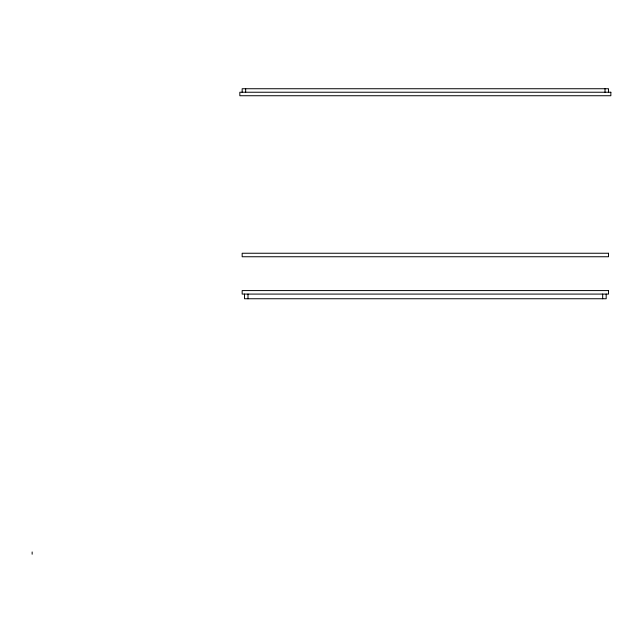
<?xml version="1.0" encoding="UTF-8"?>
<svg xmlns="http://www.w3.org/2000/svg" width="643" height="643" viewBox="0 0 643 643"><rect width="100%" height="100%" fill="white"/><g stroke="black" fill="none" stroke-linecap="round" stroke-linejoin="round"><path stroke-width="0.96" d="M608.519 92.238L608.519 88.734L242.162 88.734L242.162 92.238M606.18 294.084L606.18 298.746L244.493 298.746L244.493 294.084M605.015 88.734L605.015 92.238M602.684 294.084L602.684 298.746M247.997 294.084L247.997 298.746M245.666 88.734L245.666 92.238M32.15 551.959L32.15 554.234M610.85 92.238L239.831 92.238L239.831 95.735L610.85 95.735L610.85 92.238M608.519 253.246L242.162 253.246L242.162 256.75L608.519 256.75L608.519 253.246M608.519 290.58L242.162 290.58L242.162 294.084L608.519 294.084L608.519 290.58"/></g></svg>
